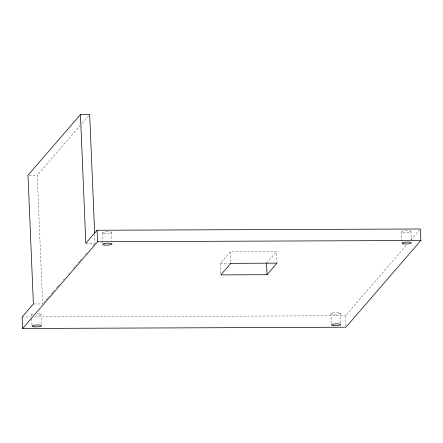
<?xml version="1.0" encoding="UTF-8"?>
<svg xmlns="http://www.w3.org/2000/svg" width="443" height="443" viewBox="0 0 443 443"><rect width="100%" height="100%" fill="white"/><g stroke="black" fill="none" stroke-linecap="round" stroke-linejoin="round"><path stroke-width="0.33" stroke-dasharray="2.21 1.66" d="M34.05 303.981L42.628 303.948L37.229 175.229L80.177 125.507M81.988 123.414L88.772 115.562M43.979 302.375L45.79 300.282M46.244 299.756L48.049 297.663M48.503 297.142L49.406 296.096M51.216 294.002L53.022 291.909M53.476 291.383L54.378 290.337M56.638 287.717L57.994 286.15M58.448 285.624L59.351 284.578M63.421 279.871L64.324 278.824M68.394 274.112L69.296 273.065M73.366 268.353L75.177 266.26M75.626 265.739L76.534 264.692M78.339 262.594L79.696 261.027M80.15 260.501L81.506 258.933M85.577 254.221L86.479 253.174M93.263 245.322L94.614 243.755M220.769 273.53L220.348 263.391L230.338 251.823L276.521 251.646L276.975 262.461M266.531 263.208L276.521 251.646M345.872 325.865L345.451 315.726L406.829 244.669M410.888 239.962L419.466 230.039M29.31 175.262L37.229 175.229M85.831 243.268L94.409 243.235M220.348 263.391L229.308 263.358M22.15 316.994L31.132 316.955M34.587 316.944L345.451 315.726M410.932 231.296L411.298 240.084M401.557 231.772L401.984 241.911M340.329 313.112A4.696 0.947 -2.4 0 1 333.18 314.181A4.696 0.947 -2.4 0 1 333.407 312.536A4.696 0.947 -2.4 0 1 340.329 313.112L340.756 323.257M330.949 313.439L331.403 324.254M230.338 251.823L230.786 262.644M111.553 232.431L111.891 240.543M102.206 232.979L102.632 243.124M94.691 234.281L95.068 243.229M40.966 314.248L41.393 324.387M31.58 314.652L31.636 316.003M31.752 318.705L32.007 324.791M37.422 313.483A4.696 0.947 -2.4 0 1 40.933 314.369A4.696 0.947 -2.4 0 1 36.337 315.388M32.245 315.095A4.696 0.947 -2.4 0 1 33.867 313.733M103.878 233.555A4.696 0.947 -2.4 0 0 111.503 232.68A4.696 0.947 -2.4 0 0 105.251 231.883A4.696 0.947 -2.4 0 0 103.878 233.555M403.102 232.365A4.696 0.947 -2.4 0 0 410.833 231.551A4.696 0.947 -2.4 0 0 404.797 230.692A4.696 0.947 -2.4 0 0 403.102 232.365"/><path stroke-width="0.66" d="M80.438 114.554L27.992 175.267L33.386 303.981L22.15 316.994L22.632 328.485L345.933 327.222L420.85 240.483L420.368 228.992L97.067 230.255L85.831 243.268L80.438 114.554L89.674 114.516L94.636 232.907M22.632 328.485L97.549 241.751L97.067 230.255M230.82 263.319L220.83 274.881L267.013 274.704L277.002 263.136L230.687 263.352M97.549 241.751L420.85 240.483M266.531 263.208L267.013 274.704M33.485 326.751A4.696 0.947 -2.4 0 0 41.304 325.987A4.696 0.947 -2.4 0 0 35.479 325.084A4.696 0.947 -2.4 0 0 33.485 326.751M333.662 325.671A4.696 0.947 -2.4 0 0 340.811 324.608A4.696 0.947 -2.4 0 0 333.889 324.027A4.696 0.947 -2.4 0 0 333.662 325.671M403.584 243.855A4.696 0.947 -2.4 0 0 411.314 243.041A4.696 0.947 -2.4 0 0 405.279 242.188A4.696 0.947 -2.4 0 0 403.584 243.855M104.36 245.045A4.696 0.947 -2.4 0 0 111.985 244.171A4.696 0.947 -2.4 0 0 105.733 243.379A4.696 0.947 -2.4 0 0 104.36 245.045"/></g></svg>
